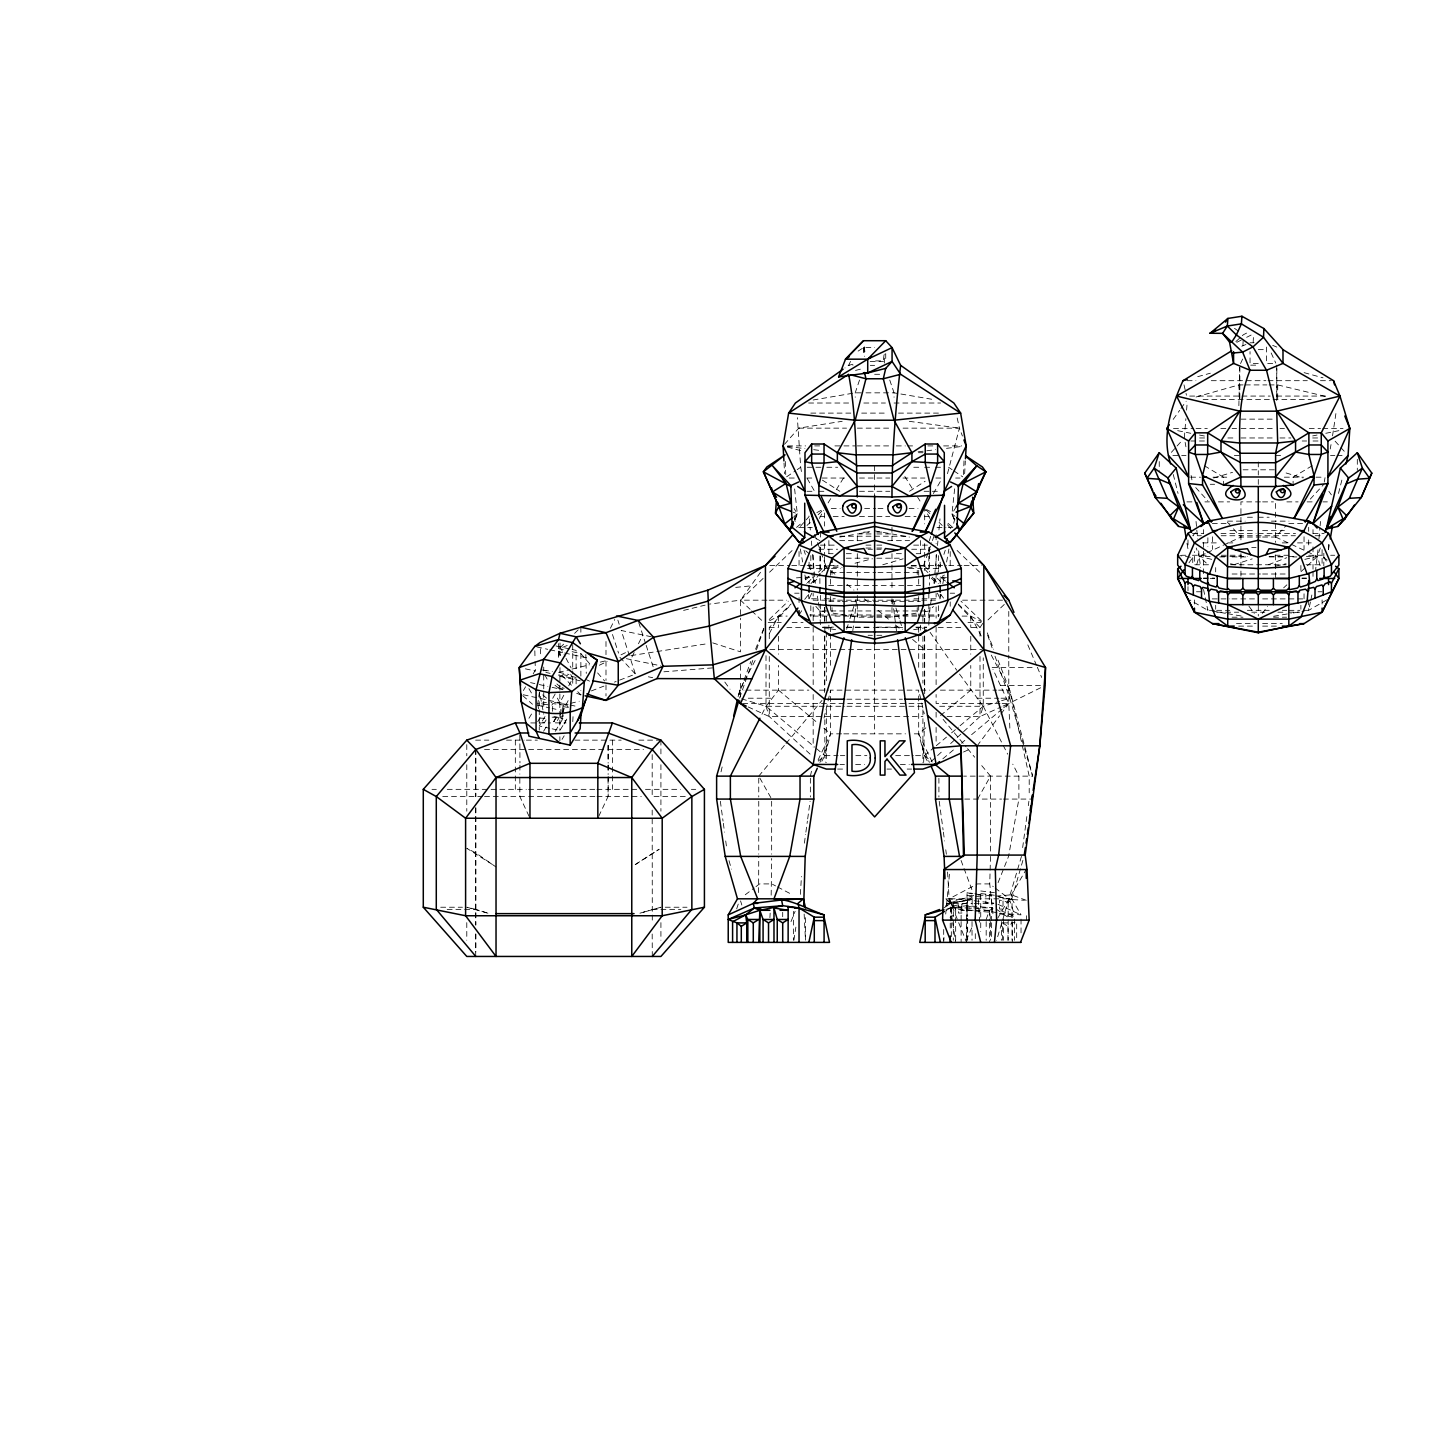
<?xml version="1.0" encoding="UTF-8"?>
<svg xmlns="http://www.w3.org/2000/svg" width="1444" height="1444" viewBox="0 0 1444 1444"><rect width="100%" height="100%" fill="white"/><g stroke="black" fill="none" stroke-linecap="round" stroke-linejoin="round"><path stroke-width="0.75" stroke-dasharray="5 3.75" d="M990.512 856.4L989.736 883.909L993.201 916.398M929.034 621.082L930.098 606.715M963.527 474.625L964.051 459.246M1242.923 345.603L1243.212 339.069L1236.317 342.571M1253.175 342.517L1253.554 333.799M1238.862 405.692L1239.728 367.354M943.69 942.39L944.141 933.672M552.456 711.332L552.853 703.589L550.76 701.766M562.294 714.365L562.005 720.177L566.03 720.736L563.756 724.491L566.337 725.068M562.402 712.433L562.709 706.621L566.283 704.401L568.828 707.993M555.218 731.35L562.943 718.625L563.142 714.762M563.232 712.813L563.629 705.069L566.283 704.401L552.98 702.145M572.781 721.657L573.178 713.896M769.905 917.662L770.157 913.149M771.168 895.172L771.674 858.512M964.646 473.74L965.35 460.907M800.391 894.359L801.438 876.49M1276.785 399.88L1276.839 367.354M884.306 363.094L884.865 354.141M1184.333 437.965L1185.885 418.688M1186.589 410.132L1187.275 401.558M1317.975 549.857L1315.628 569.64M1318.95 538.937L1319.924 527.999M1320.123 525.815L1320.52 521.446M945.73 914.034L949.683 871.689M933.943 583.304L936.651 554.406M937.499 545.525L937.914 541.067M938.943 529.966L939.99 518.847M1000.096 913.186L1021.034 914.882L1011.793 898.818L945.874 898.818L955.675 909.142L966.577 910.298L967.66 899.973L975.296 898.818M758.605 892.572L758.75 856.4M954.646 488.83L951.957 513.829L954.899 521.555M923.673 762.36L924.413 719.744M884.035 354.845L883.295 360.892L874.631 360.892M852.79 630.866L855.606 608.718M855.895 606.498L856.725 599.856M804.398 843.17L805.59 834.343M805.896 832.141L807.376 821.113M807.683 818.91L810.066 801.276M1022.659 847.574L1027.117 814.506M1028.309 805.68L1028.904 801.276M793.911 940.224L795.879 927.138M1332.541 435.835L1336.422 410.132M1328.48 549.749L1329.563 543.233M947.481 473.704L959.43 428.146L957.119 417.677M930.459 604.585L931.921 596.119M940.928 594.441L940.17 598.773L913.98 598.773M942.842 583.629L944.358 574.983M946.632 562.005L948.925 549.027M561.156 710.412L559.857 717.704L553.81 716.386M1324.238 482.079L1325.032 477.675M1330.231 448.994L1331.025 444.59M947.571 872.032L949.141 898.818L966.577 942.39L966.577 905.695L967.66 899.973L972.029 900.496M1310.412 601.986L1308.679 610.325L1302.109 610.325M1310.845 599.892L1312.145 593.646M721.025 771.836L722.487 765.392M738.083 696.604L750.772 661.496M810.355 776.132L811.871 769.688M824.001 718.101L827.538 703.048M828.044 700.9L830.589 690.142L918.691 690.142L918.691 733.841L924.413 755.645L927.427 761.241M948.221 527.403L952.733 527.403L954.755 518.811M950.242 920.893L951.325 903.402L945.874 898.818L967.66 899.973L967.66 916.398M1338.498 493.451L1342.739 476.61M821.835 761.241L824.849 755.645L830.589 733.841L830.589 690.142M738.389 694.438L743.642 682.344M1021.468 856.4L996.613 940.315M1011.793 898.818L1023.435 858.512M1196.841 564.279L1199.17 556.409L1198.394 547.673M929.376 540.652L930.676 536.356M846.617 629.313L849.289 620.83M849.956 618.718L855.967 599.657M957.173 737.559L980.007 716.549L983.256 706.278L983.256 657.85M736.693 908.854L738.642 902.843M934.412 583.448L936.452 577.221M937.12 575.145L940.513 564.766M943.907 554.388L945.26 550.236M859.523 380.061L855.209 392.84L855.209 397.244M1320.303 548.016L1317.379 556.409L1299.708 572.871M752.775 660.413L739.545 698.21L739.545 690.142L743.985 690.142M756.457 649.908L763.804 628.916M928.041 552.926L922.915 567.33L924.413 566.012L930.766 572.131M928.781 550.868L931.705 542.619M932.445 540.561L934.629 534.388M986.18 919.467L989.447 910.298L993.075 908.763M795.102 519.623L797.305 513.829L794.615 488.83M755.573 649.222L765.212 624.656M790.987 921.651L795.139 911.272M998.075 882.663L1003.724 868.512M1004.537 866.508L1008.562 856.4L1018.886 799.073L1018.886 776.132L1012.785 764.165M794.886 519.443L797.305 513.829L794.092 508.559M819.885 762.396L827.719 744.743M966.198 940.369L972.48 926.182M1242.616 359.051L1239.836 365.151L1239.836 400.421M598.755 816.275L608.068 796.547L608.068 776.367M818.062 760.013L830.589 733.841L841.599 733.841M568.124 700.611L559.857 717.704L566.012 714.961M850.534 361.415L848.621 365.35L844.957 367.949M811.853 593.087L809.091 598.773L819.885 598.773M610.433 628.23L614.765 619.458M634.151 652.544L630.685 659.565L635.414 674.095L614.44 682.109M638.465 643.753L642.797 634.981M794.362 519.822L797.305 513.829L793.189 512.205M761.945 714.257L766.006 706.278L778.496 690.142L778.496 665.467M563.81 695.214L559.857 702.741L555.832 695.268M568.755 685.81L572.726 678.283L570.705 674.492M819.398 518.432L823.549 510.544M744.671 680.413L755.952 658.969M769.273 633.645L778.496 616.101L791.131 603.953M977.606 799.073L990.512 776.132L980.458 764.093M552.709 698.336L556.608 691.459M933.365 493.541L942.048 478.524M997.732 918.167L1026.161 869.541M523.396 690.521L525.598 686.766M533.197 673.807L535.345 670.124L535.11 661.533M528.955 718.282L531.879 713.462M537.709 721.693L539.912 718.083L539.298 714.004M545.02 716.531L539.262 726.007L549.568 728.263M551.915 705.141L552.853 703.589L563.629 705.069L560.507 710.231M543.612 731.242L546.861 725.863M556.139 717.433L552.853 722.848L566.066 722.939M556.193 717.704L553.918 721.477L556.481 722.036L558.9 718.065M552.149 728.823L559.875 730.52L566.77 719.148M562.041 739.364L564.189 735.808M956.253 506.808L951.957 513.829L955.188 521.302M828.098 502.909L831.6 497.241M836.275 489.697L844.451 476.484M799.055 614.982L802.413 609.567M1173.196 419.374L1179.676 410.313M1180.975 408.49L1186.156 401.233M760.537 572.275L740.501 600.181L740.501 615.902M1188.972 562.835L1192.744 557.619L1179.838 555.597M1262.273 613.447L1267.615 606.209M977.209 745.808L999.573 715.827M1000.891 714.076L1008.778 703.481L1045.131 685.557M804.705 599.368L808.766 594.188M758.75 776.132L784.615 745.176M786.059 743.461L821.961 700.466M784.507 444.301L798.749 428.146L842.177 421.305M1195.433 532.692L1192.744 535.742L1201.372 535.742M924.972 611.678L929.376 610.956L933.42 606.39M800.337 526.392L804.705 521.519M806.149 519.876L809.073 516.627L808.333 512.331M1171.373 452.351L1175.705 447.568M1177.131 445.961L1181.463 441.16M1262.616 537.042L1275.612 537.042L1286.171 525.49M1310.286 499.119L1323.841 484.281M769.273 638.681L769.273 627.544L790.861 604.765M810.914 583.611L820.174 573.846M821.726 572.221L826.347 567.33L821.221 552.926M563.647 644.168L558.954 648.789L558.954 659.493M574.604 633.374L579.297 628.754M806.997 525.472L810.192 522.403M818.188 514.714L822.99 510.093M763.1 578.43L740.501 600.181L709.437 604.097M769.562 572.221L792.178 550.471M769.183 619.548L788.28 601.191M807.358 582.834L812.124 578.25M818.495 572.131L824.849 566.012L831.491 566.012M813.225 582.708L817.954 578.16M987.985 619.945L1007.172 601.697M1283.644 587.852L1286.857 584.856M931.073 761.566L935.965 757.071M937.589 755.573L942.481 751.061M950.639 743.57L955.531 739.057M1235.884 341.578L1243.41 334.719L1248.573 332.084M554.983 685.268L558.539 688.03L560.001 686.748L564.171 688.391M796.547 527.403L801.239 523.36M914.287 733.841L918.691 733.841L927.084 726.783M940.531 715.52L970.765 690.142L970.765 665.467M915.568 755.645L924.413 755.645L934.593 747.108M936.29 745.682L946.47 737.126M951.578 732.866L958.365 727.162M960.061 725.736L983.256 706.278L999.555 701.315M942.86 758.786L954.701 748.858M961.451 743.191L964.827 740.357M971.595 734.671L1002.01 709.166M1003.706 707.74L1008.778 703.481L1008.778 660.811M818.243 761.114L824.849 755.645L838.134 755.645M794.182 516.338L797.305 513.829M1007.966 940.387L1007.966 926.344L1012.316 922.896L1016.684 921.759L1016.684 940.333M805.572 579.694L809.091 577.004L805.247 575.452M745.266 894.757L754.183 887.988M755.97 886.634L759.526 883.909L771.782 883.909L775.572 885.912M1003.02 900.948L1003.02 909.07L999.591 909.07L999.591 900.045L1008.165 902.319L1012.045 899.54L1024.374 900.28M635.486 864.451L659.168 849.234L635.198 864.649M786.619 476.827L795.409 470.852M797.178 469.661L800.698 467.26L797.359 417.677M858.133 351.091L863.53 347.625L874.631 347.625M909.449 491.285L925.153 481.231M973.725 895.479L946.668 903.908L967.029 900.388L972.299 897.049M943.69 907.987L951.325 903.402L967.66 899.973M946.416 910.298L950.242 907.987L966.577 905.695L992.714 907.825L950.242 907.987L946.055 909.142M1312.109 465.762L1293.102 477.188L1293.102 485.022M950.044 917.265L953.311 915.388M1326.747 599.946L1308.679 610.325L1308.679 598.899M952.408 920.604L949.141 898.818L977.48 883.909L989.736 883.909L993.291 886.634M769.58 620.758L778.496 616.101L787.179 616.101M816.835 512.602L822.647 509.57M1246.659 337.318L1251.84 334.683M599.332 665.251L607.22 661.46M620.992 654.836L628.862 651.045M1205.144 553.648L1199.17 556.409L1200.632 567.438M1207.13 552.727L1221.046 546.265M1223.032 545.345L1240.938 537.042L1260.45 537.042M947.065 716.549L980.007 716.549L1001.107 706.964M1003.02 706.098L1008.778 703.481L992.967 669.312M963.509 752.017L969.393 749.364M945.297 906.056L951.325 903.402L972.029 903.402M1241.804 346.217L1245.919 344.502M940.17 583.538L940.17 577.004L944.015 575.452M567.203 645.504L558.954 648.789L563.341 649.746M591.354 690.918L603.953 686.099M1268.464 564.694L1286.784 557.709M1233.844 564.73L1252.165 558.882M639.927 913.186L660.919 907.229L640.486 913.041M1001.576 700.701L1009.735 698.21L1009.735 690.142L996.901 657.399M1213.682 478L1232.544 472.332M804.868 578.25L809.091 577.004L809.091 583.538M882.771 564.766L903.15 558.792M1196.011 397.01L1238.862 384.916L1243.176 384.916M1197.726 376.667L1210.361 373.22M852.953 364.249L848.621 365.35L852.953 365.35M855.534 370.422L863.53 368.364M854.992 563.214L872.447 558.756M571.481 685.232L558.954 672.308L569.838 669.637M572.023 669.095L589.441 664.818M600.307 662.128L606.841 660.522M570.597 703.354L579.224 701.242M683.608 610.397L705.123 605.144M1275.612 566.174L1286.062 563.738M1304.853 559.351L1317.379 556.409L1320.303 566.247M953.311 905.966L967.029 902.969M1312.668 435.926L1317.036 435.041M1325.791 433.29L1338.895 430.655M839.812 537.078L855.083 534.352M857.303 540.814L857.303 533.955L869.775 531.735M946.668 903.908L967.029 900.388M813.116 400.006L855.209 392.84L863.837 392.84M1273.626 616.281L1291.153 613.303M1293.337 612.942L1304.293 611.065M913.655 629.71L926.669 627.508M876.797 617.184L891.977 617.184L916.182 613.159M630.956 655.594L708.3 643.555M546.428 702.452L537.746 703.788L538.991 711.964M918.095 451.846L935.586 449.68M946.506 448.344L961.812 446.449M735.718 587.401L750.754 585.885M950.242 907.987L961.126 907.012M975.801 894.829L980.729 894.396L974.862 893.655M995.981 896.11L1011.378 894.829L1026.431 900.388M663.915 671.803L714.347 667.76M796.42 577.853L809.091 577.004M1250.035 342.788L1254.168 342.788M1258.284 349.647L1266.514 349.647M870.191 361.451L883.511 361.451M1258.284 363.383L1250.035 363.383L1250.035 351.614M1272.687 363.383L1266.514 363.383L1266.514 346.217M1250.684 365.151L1259.367 365.151M870.299 365.35L874.631 365.35M874.631 374.285L883.295 374.285M1187.112 380.693L1195.903 380.693M1211.281 380.693L1244.168 380.693M1246.334 380.693L1265.883 380.693M1268.049 380.693L1307.325 380.693M1320.448 380.693L1331.368 380.693M1245.324 384.916L1266.911 384.916M1269.059 384.916L1277.705 384.916L1327.253 396.829M866.003 392.84L894.053 392.84L933.943 399.627M1189.657 396.071L1239.836 396.071M1242.002 396.071L1270.215 396.071M1276.731 396.071L1326.892 396.071M1203.087 399.428L1311.206 399.428M808.604 403.02L850.769 403.02M863.837 403.02L885.425 403.02M894.053 403.02L940.586 403.02M810.824 413.11L852.989 413.11M861.689 413.11L887.573 413.11M898.493 413.11L938.438 413.11M1240.938 419.139L1273.446 419.139M798.749 428.146L846.527 428.146M857.375 428.146L891.887 428.146M903.078 428.146L959.43 428.146L962.426 436.034M1173.485 428.453L1193.773 428.453M1196.029 428.453L1207.31 428.453M1220.83 428.453L1229.837 428.453M1232.093 428.453L1236.605 428.453M1241.01 428.453L1273.373 428.453M1279.944 428.453L1284.456 428.453M1309.257 428.453L1320.52 428.453M1322.776 428.453L1343.064 428.453M1199.585 437.965L1206.101 437.965M1227.869 437.965L1236.587 437.965M1240.938 437.965L1273.446 437.965M1279.962 437.965L1290.864 437.965M1312.632 437.965L1319.148 437.965M1190.849 440.998L1195.289 440.998M1199.422 440.998L1205.614 440.998M1302.217 440.998L1306.658 440.998M1313.011 440.998L1319.202 440.998M787.594 445.907L805.626 445.907M814.633 445.907L821.401 445.907M834.921 445.907L841.69 445.907M843.946 445.907L855.209 445.907M857.375 445.907L891.887 445.907M896.309 445.907L905.316 445.907M907.572 445.907L914.341 445.907M927.86 445.907L934.629 445.907M943.636 445.907L961.668 445.907M918.583 452.712L923.023 452.712M1172.889 455.546L1179.477 455.546M1181.661 455.546L1186.047 455.546M1234.349 455.546L1240.938 455.546M1275.612 455.546L1282.2 455.546M1330.502 455.546L1334.888 455.546M1337.09 455.546L1343.678 455.546M807.232 467.26L813.748 467.26M815.932 467.26L824.632 467.26M826.816 467.26L837.701 467.26M913.745 467.26L922.445 467.26M924.629 467.26L933.329 467.26M935.513 467.26L942.048 467.26M1243.103 469.805L1275.612 469.805M1190.614 477.188L1200.542 477.188M1212.996 477.188L1230.017 477.188M1284.366 477.188L1303.553 477.188M1316.007 477.188L1323.949 477.188M789.236 478.036L795.824 478.036M806.799 478.036L813.387 478.036M822.178 478.036L846.31 478.036M859.469 478.036L889.811 478.036M902.951 478.036L924.9 478.036M935.874 478.036L942.463 478.036M955.639 478.036L960.025 478.036M1210.253 484.281L1214.639 484.281M806.979 491.285L814.921 491.285M818.892 491.285L825.174 491.285M859.469 491.285L889.811 491.285M924.106 491.285L930.369 491.285M932.355 491.285L940.315 491.285M1186.932 501.88L1193.683 501.88M1204.928 501.88L1209.44 501.88M1218.429 501.88L1229.692 501.88M1260.45 501.88L1240.938 501.88L1240.938 542.421M1262.616 501.88L1273.446 501.88M1286.875 501.88L1298.12 501.88M1307.127 501.88L1313.878 501.88M1322.866 501.88L1327.379 501.88M831.257 508.559L840.155 508.559M864.631 508.559L875.75 508.559M877.97 508.559L884.649 508.559M909.106 508.559L918.005 508.559M820.03 516.627L824.416 516.627M833.188 516.627L844.144 516.627M859.469 516.627L889.811 516.627M905.117 516.627L916.092 516.627M924.864 516.627L929.232 516.627M1247.436 517.241L1256.118 517.241M1258.284 517.241L1269.114 517.241M1227.599 521.14L1245.125 521.14M1271.424 521.14L1288.95 521.14M1212.328 523.504L1229.945 523.504M1288.824 523.504L1304.221 523.504M798.785 527.403L805.535 527.403M807.792 527.403L812.286 527.403M936.976 527.403L945.982 527.403M1229.945 530.652L1256.099 530.652M1262.634 530.652L1284.42 530.652M863.801 532.096L872.465 532.096M876.797 532.096L885.479 532.096M1192.419 533.377L1203.466 533.377M1221.028 533.377L1256.081 533.377M1258.284 533.377L1295.539 533.377M1313.101 533.377L1324.148 533.377M857.303 533.955L874.631 533.955M876.797 533.955L891.977 533.955M1221.137 535.742L1295.412 535.742M1315.177 535.742L1323.823 535.742M839.758 536.211L872.447 536.211M874.631 536.211L909.503 536.211M839.686 540.652L863.801 540.652M887.645 540.652L909.576 540.652M1202.491 542.89L1219.043 542.89M1227.761 542.89L1234.313 542.89M1282.254 542.89L1288.788 542.89M1297.506 542.89L1314.076 542.89M820.445 545.128L835.607 545.128M865.967 545.128L872.465 545.128M876.797 545.128L885.479 545.128M913.655 545.128L928.835 545.128L928.835 568.449M1251.731 547.402L1256.099 547.402M865.913 548.034L872.447 548.034M876.815 548.034L883.367 548.034M818.838 549.243L837.592 549.243M868.097 549.243L872.447 549.243M876.815 549.243L881.165 549.243M911.687 549.243L930.423 549.243M828.694 553.684L833.098 553.684M846.292 553.684L852.899 553.684M896.381 553.684L902.969 553.684M916.182 553.684L920.568 553.684M1181.806 555.254L1185.939 555.254M1192.419 555.254L1207.87 555.254M1221.317 555.254L1241.479 555.254M1275.07 555.254L1290.755 555.254M1308.679 555.254L1324.148 555.254M1330.628 555.254L1334.743 555.254M1210.162 556.409L1199.17 556.409L1196.246 548.016M1221.155 556.409L1247.436 556.409M1269.114 556.409L1286.604 556.409M1288.806 556.409L1295.394 556.409M1306.387 556.409L1317.379 556.409L1307.434 551.807M1219.693 556.933L1225.721 556.933M1232.093 556.933L1247.363 556.933M1269.186 556.933L1286.64 556.933M1292.831 556.933L1296.856 556.933M846.274 558.196L872.447 558.196M876.815 558.196L903.005 558.196M1208.502 564.766L1194.459 564.766L1194.459 551.626M1230.378 564.766L1286.189 564.766M1306.044 564.766L1322.09 564.766L1322.09 549.442M769.814 565.47L789.525 565.47M791.727 565.47L804.868 565.47M807.07 565.47L824.596 565.47L834.939 574.171M829.037 565.47L837.935 565.47M911.326 565.47L946.578 565.47M948.78 565.47L961.921 565.47M964.123 565.47L981.649 565.47M833.711 566.012L838.134 566.012M911.128 566.012L924.413 566.012L924.413 570.362M833.08 567.33L842.069 567.33M907.193 567.33L916.182 567.33M807.611 568.449L829.289 568.449M831.491 568.449L840.354 568.449M908.926 568.449L922.193 568.449M924.413 568.449L941.65 568.449M831.094 572.564L844.487 572.564M846.726 572.564L875.75 572.564M877.988 572.564L918.167 572.564M1232.093 574.008L1260.468 574.008M1262.634 574.008L1286.64 574.008M1203.538 578.051L1214.53 578.051M1302.019 578.051L1306.423 578.051M1203.466 578.466L1207.87 578.466M1210.108 578.466L1214.603 578.466M1301.965 578.466L1306.441 578.466M828.712 585.524L920.55 585.524M1196.462 591.769L1202.491 591.769M1318.083 591.769L1322.09 591.769M794.633 593.195L799.055 593.195M950.206 593.195L954.646 593.195M824.289 598.773L835.3 598.773M1212.256 598.899L1229.783 598.899M1231.985 598.899L1258.284 598.899M1262.652 598.899L1286.766 598.899M1288.95 598.899L1295.539 598.899M1297.723 598.899L1304.293 598.899M766.926 600.181L740.501 600.181L750.086 609.296M769.129 600.181L786.745 600.181M826.582 600.181L813.171 600.181L813.171 593.412M828.82 600.181L875.75 600.181M877.988 600.181L936.109 600.181L936.109 593.412M962.534 600.181L1006.576 600.181M828.874 601.336L840.029 601.336M842.267 601.336L871.292 601.336M873.512 601.336L920.406 601.336M1214.458 610.325L1207.87 610.325L1189.802 599.946M1216.642 610.325L1229.783 610.325M1247.327 610.325L1269.24 610.325M1282.38 610.325L1286.766 610.325M1288.95 610.325L1299.907 610.325M815.842 606.39L819.885 610.956L828.694 610.956M830.896 610.956L872.465 610.956M876.797 610.956L918.366 610.956M920.568 610.956L929.376 610.956M1216.877 612.202L1238.663 612.202M1251.731 612.202L1264.818 612.202M1277.886 612.202L1286.604 612.202M1288.788 612.202L1299.69 612.202M809.759 614.982L829.109 614.982M831.275 614.982L874.631 614.982M876.797 614.982L917.987 614.982M920.153 614.982L939.521 614.982M813.225 616.101L830.589 616.101M834.993 616.101L874.631 616.101M876.833 616.101L938.221 616.101M962.083 616.101L970.765 616.101L981.469 621.678M833.098 613.159L857.303 617.184L874.631 617.184M1232.093 617.202L1243.013 617.202M1273.554 617.202L1286.64 617.202M768.19 622.617L781.258 622.617M792.16 622.617L803.063 622.617M946.199 622.617L957.101 622.617M968.003 622.617L981.072 622.617M1236.479 623.609L1256.099 623.609M1262.634 623.609L1282.254 623.609M1238.645 626.118L1256.099 626.118M1262.634 626.118L1277.922 626.118M822.611 627.147L833.441 627.147M846.455 627.147L872.465 627.147M876.797 627.147L902.807 627.147M915.821 627.147L926.669 627.147M769.273 627.544L778.045 627.544M786.836 627.544L810.986 627.544M826.347 627.544L833.08 627.544M846.563 627.544L871.273 627.544M873.512 627.544L902.699 627.544M916.182 627.544L922.915 627.544M938.293 627.544L962.444 627.544M971.216 627.544L980.007 627.544L983.256 622.617L961 601.191M868.097 635.288L872.447 635.288M876.815 635.288L883.349 635.288M769.814 649.583L981.649 649.583M992.136 667.507L1032.171 667.507M1000.475 685.557L1040.673 685.557M746.025 690.142L808.875 690.142M819.47 690.142L828.405 690.142M920.857 690.142L929.792 690.142M940.387 690.142L996.739 690.142M998.634 690.142L1009.735 690.142L1032.64 776.132L963.581 776.132M748.263 698.21L772.251 698.21M977.01 698.21L998.815 698.21M1000.999 698.21L1009.735 698.21L1032.64 776.132M846.834 699.203L902.428 699.203M742.703 703.481L922.698 703.481M999.97 703.481L936.109 703.481L936.109 694.51M1002.172 703.481L1008.778 703.481L1009.952 730.213M741.566 698.824L766.006 706.278L824.849 706.278M827.069 706.278L844.776 706.278M846.978 706.278L906.706 706.278M908.926 706.278L924.413 706.278M939.665 706.278L983.256 706.278L1007.695 754.183M748.173 706.964L769.273 716.549L922.915 716.549M530.76 722.939L550.615 722.939M843.801 733.841L905.478 733.841M475.618 740.14L488.848 740.14M506.501 740.14L524.154 740.14M526.356 740.14L537.385 740.14M574.892 740.14L621.209 740.14M638.844 740.14L658.699 740.14M484.534 749.454L526.573 749.454M528.648 749.454L603.772 749.454M608.068 749.454L643.482 749.454M840.336 755.645L844.776 755.645M855.823 755.645L866.887 755.645M895.659 755.645L913.348 755.645M839.993 764.454L844.451 764.454M855.642 764.454L864.577 764.454M900.334 764.454L909.287 764.454M837.574 769.074L844.325 769.074M886.977 769.074L891.471 769.074M907.193 769.074L911.687 769.074M431.991 789.345L436.341 789.345M447.225 789.345L488.848 789.345M491.068 789.345L526.356 789.345M528.558 789.345L594.729 789.345M596.95 789.345L636.642 789.345M645.468 789.345L680.485 789.345M691.369 789.345L695.719 789.345M442.748 796.547L482.458 796.547M484.534 796.547L526.573 796.547M528.648 796.547L594.946 796.547M597.04 796.547L641.262 796.547M685.268 796.547L652.183 796.547L652.183 749.454M964.718 799.073L1001.594 799.073M1003.418 799.073L1032.64 799.073M974.195 903.402L993.797 903.402M440.691 907.229L462.441 907.229M665.269 907.229L687.019 907.229M447.153 909.359L475.834 909.359L487.458 913.041M652.183 909.359L680.864 909.359M973.274 910.298L961.126 910.298L975.296 907.987L997.533 912.915M975.296 910.298L989.447 910.298L990.53 919.467M1002.515 940.224L1002.515 922.896L1012.316 922.896L1012.316 942.39M539.912 718.083L546.969 718.462L544.514 722.542L541.933 721.982M978.039 894.973L993.743 895.966M945.459 581.048L940.17 577.004L946.506 577.419M966.577 910.298L972.877 910.803M974.971 910.983L991.775 912.355M547.872 704.744L537.746 703.788L539.551 692.163L543.738 714.184M974.195 900.767L993.797 903.15M787.449 446.449L804.94 448.615M813.676 449.68L820.246 450.492M994.447 892.681L980.729 890.966L980.729 920.767M980.729 893.529L994.447 895.244M967.029 916.11L967.029 892.681L972.895 893.421M967.029 895.244L972.155 895.894L972.155 904.684M975.584 896.327L980.729 896.959M909.305 421.323L959.43 428.146M562.709 706.621L569.171 707.506M552.149 717.145L562.943 718.625M543.522 670.16L552.348 671.388M818.441 602.473L819.885 610.956L824.289 611.678M822.611 627.508L835.607 629.71M1212.256 611.065L1225.414 613.303M1227.599 613.682L1242.941 616.281M874.631 530.869L909.449 537.078M998.851 896.959L1012.045 899.54L1012.045 940.243M1177.654 430.655L1190.777 433.29M1199.513 435.041L1206.065 436.359M651.424 636.768L621.227 630.486L629.331 655.414M626.371 658.663L660.883 665.846M648.356 676.785L652.67 677.687M997.984 896.543L1012.045 899.54L1011.378 894.829M555.994 645.973L570.073 649.042M572.077 649.475L576.102 650.36L576.102 671.189M572.113 651.677L580.867 653.591L593.43 668.085M536.879 646.948L547.709 649.313M549.875 649.782L562.6 652.562M564.622 653.013L589.044 658.338M558.954 672.308L568.954 674.492M541.319 669.836L549.622 671.659M576.102 677.435L560.001 673.933L558.539 675.196L576.716 679.167M545.886 672.435L550.11 673.355M525.381 668.843L535.58 671.063M559.857 676.37L580.253 680.828M558.539 688.03L562.6 688.914M530.544 682.633L534.912 683.59M539.262 684.546L547.854 686.423M552.149 687.362L563.034 689.727M523.233 694.744L568.052 704.528M570.109 704.979L576.246 706.315M537.637 705.286L549.568 707.885M552.149 708.444L556.012 709.293M1211.696 559.351L1199.17 556.409L1208.809 565.398M1230.505 563.738L1236.768 565.2M475.834 909.359L466.791 907.229L487.91 913.186M967.029 892.681L972.299 893.962M1012.316 917.175L999.555 913.565M966.577 905.695L973.112 907.428M787.323 447.044L802.16 451.015M1304.094 372.642L1323.029 377.823M940.17 577.004L946.506 578.882M1286.099 472.964L1302.885 478M712.722 642.869L740.501 651.84L740.501 618.14M576.697 693.282L580.867 694.907L580.867 690.467M1272.687 345.351L1276.803 347.083M1000.927 910.641L1015.006 916.814M997.912 904.287L1021.034 914.882M1275.612 537.042L1305.448 550.886M586.426 679.691L589.567 681.171M1326.332 561.102L1323.823 557.619L1327.577 559.478M926.615 509.57L930.496 511.591M1007.352 916.85L996.631 909.377M777.45 886.905L792.557 894.847M816.004 538.432L819.885 540.652M1204.44 465.762L1223.447 477.188L1223.447 485.022M1002.515 922.896L1007.966 926.344M822.376 480.112L839.812 491.285M948.582 467.26L952.101 469.661M953.852 470.852L962.661 476.827M492.332 864.451L466.791 848.296L475.834 852.953L496.032 866.996M1234.494 328.329L1239.836 332.156M1323.823 557.619L1327.162 560.073M995.078 887.988L1009.338 898.818L1014.5 914.882M955.08 516.338L951.957 513.829L954.917 519.822M924.413 755.645L931.037 761.114M847.032 584.315L853.927 590.127M864.288 598.827L869.45 603.177M878.078 610.415L888.439 619.115M895.334 624.927L900.514 629.277M912.59 639.421L924.683 649.583M778.496 690.142L817.142 722.56M823.856 728.191L830.589 733.841M766.006 655.648L766.006 706.278L814.669 747.108M816.365 748.515L824.849 755.645L825.607 762.36M805.752 550.832L809.091 553.684M542.745 694.907L547.565 699.022M948.022 523.36L952.733 527.403M522.8 695.719L532.475 704.239M826.347 567.33L824.849 566.012L824.849 572.546M556.879 683.933L560.001 686.748M766.006 706.278L769.273 716.549L811.672 755.573M751.692 610.83L762.865 621.462M926.272 510.093L931.073 514.714M939.069 522.403L942.264 525.472M957.101 550.471L981.324 573.773M937.138 578.25L941.903 582.834M931.308 578.16L936.055 582.708M958.148 603.953L970.765 616.101L982.046 637.544M577.744 691.694L580.867 694.907M924.467 568.954L930.64 575.47M932.174 577.095L938.347 583.611M958.401 604.765L980.007 627.544L980.007 638.681M619.909 657.309L635.414 674.095M1195.722 487.585L1207.78 500.779M1227.382 522.205L1231.894 527.15M1233.411 528.793L1240.938 537.042M1335.104 441.16L1339.418 445.961M1340.862 447.568L1345.176 452.351M947.481 524.768L951.831 529.659M597.617 672.922L604.603 680.972M943.112 719.383L966.09 746.891M967.534 748.624L974.7 757.216M940.513 594.188L944.575 599.368M983.256 706.278L958.058 672.092M955.675 940.17L955.675 909.142L951.325 903.402L951.325 920.731M1248.934 606.209L1254.276 613.447M724.816 682.055L730.032 689.203M1328.859 491.321L1331.368 494.841M930.116 632.364L956.794 670.287M949.141 898.818L955.675 909.142M904.828 476.484L912.987 489.697M917.662 497.241L920.008 501.014M528.919 688.662L532.222 694.329M807.214 478.524L815.896 493.541M759.833 778.045L771.656 799.073M544.749 674.727L548.774 682.2M558.539 651.677L560.579 655.486M929.864 518.432L924.683 508.559L924.683 523.883M991.27 655.071L1009.735 690.142L1029.211 776.132L1029.211 792.81M560.001 646.84L565.037 656.406M566.048 658.32L571.066 667.886M937.409 593.087L940.17 598.773L940.17 594.423M918.691 733.841L932.174 762.035M529.046 816.275L519.84 796.547L519.84 776.367M1271.153 352.95L1275.792 363.13M921.543 744.743L929.376 762.396M1027.821 644.89L1036.467 665.233M1037.333 667.254L1041.666 677.417M987.263 632.851L993.689 649.222M961.054 860.443L963.292 866.508M964.051 868.512L973.039 892.771M814.633 534.388L816.835 540.561M817.557 542.619L820.499 550.868M987.678 635.216L992.082 647.814M995.024 656.208L1009.735 698.21M889.757 380.061L894.053 392.84L894.053 397.244M804.001 550.236L805.355 554.388M808.748 564.766L812.142 575.145M812.81 577.221L815.535 585.524M638.735 622.526L645.504 643.284M646.172 645.36L653.609 668.211M617.851 620.108L619.205 624.259M612.473 634.476L618.555 653.157M893.313 599.657L899.305 618.718M899.973 620.83L902.644 629.313M740.555 900.894L741.837 905.045M729.003 860.642L731.44 869.126M1173.268 474.498L1178.051 493.451M1183.99 384.862L1186.463 395.259M794.001 516.663L795.518 523.107M919.702 694.438L921.218 700.9M921.723 703.048L924.25 713.787M1203.538 589.477L1204.837 595.722M1205.271 597.816L1207.87 610.325L1207.87 606.516M1185.127 442.387L1185.939 446.792M1191.12 475.473L1191.914 479.877M800.337 549.027L802.629 562.005M804.904 574.983L806.438 583.629M808.333 594.441L809.091 598.773L809.091 594.423M817.34 596.119L818.08 600.361M800.698 467.26L801.42 471.556M1187.004 543.233L1188.069 549.749M952.733 922.788L955.675 942.39M939.214 801.276L941.289 816.708M941.596 818.91L943.076 829.939M943.383 832.141L944.575 840.968M945.766 849.776L946.361 854.198M720.357 801.276L721.242 807.882M721.549 810.102L723.029 821.113M723.336 823.315L724.527 832.141M725.718 840.968L726.603 847.574M892.536 599.856L893.385 606.498M893.655 608.718L896.471 630.866M864.27 346.777L865.245 354.845M809.272 518.847L810.319 529.966M811.366 541.067L811.781 545.525M812.611 554.406L815.318 583.304M1196.047 521.446L1197.599 538.937M863.963 347.426L864.541 356.379M1238.862 384.916L1239.764 399.88M978.364 899.666L979.736 924.395M784.02 463.037L784.615 473.74M804.146 914.07L805.463 940.224L805.572 914.449M540.327 648.789L540.724 657.219M819.885 610.956L820.372 625.126M785.301 461.448L785.753 474.625M534.822 650.775L535.056 659.366M585.831 654.565L586.264 673.409M1026.558 915.731L1026.594 920.117M1357.306 459.354L1357.306 470.401M1328.552 544.316L1328.552 550.868M1323.823 553.251L1323.823 565.795M1322.09 599.946L1322.09 604.025M1313.011 529.623L1313.011 533.702M1313.011 546.879L1313.011 569.135M1313.011 571.373L1313.011 578.051M1308.679 527.259L1308.679 531.338M1308.679 539.93L1308.679 546.5M1304.04 536.771L1304.04 549.442M1304.04 593.809L1304.04 599.946M1300.882 565.47L1300.882 571.878M1300.882 605.253L1300.882 609.242M1277.705 384.916L1277.705 399.428M1276.731 365.151L1276.731 400.421M1275.612 503.433L1275.612 521.41M1275.612 523.594L1275.612 542.421M1275.612 554.965L1275.612 578.051M1258.284 461.954L1258.284 475.004M1258.284 479.426L1258.284 484.642M1258.284 605.541L1258.284 616.01M1240.938 553.557L1240.938 578.051M1215.686 567.6L1215.686 571.878M1215.686 605.253L1215.686 609.242M1212.509 536.771L1212.509 549.442M1207.87 537.746L1207.87 546.5M1203.538 529.623L1203.538 533.702M1203.538 542.421L1203.538 549.099M1203.538 551.337L1203.538 573.593M1194.459 599.946L1194.459 604.025M1192.744 557.619L1192.744 563.756M1187.997 539.93L1187.997 548.684M1187.997 586.643L1187.997 590.722M1159.243 461.557L1159.243 470.401M1021.034 919.106L1021.034 934.051M1014.5 919.106L1014.5 940.279M1008.778 611.408L1008.778 658.572M1008.165 902.319L1008.165 940.17M1003.616 919.106L1003.616 940.279M1001.432 921.543L1001.432 940.315M991.631 898.818L991.631 920.604M991.631 922.788L991.631 940.224M990.53 921.543L990.53 940.315M990.512 776.132L990.512 851.996M989.447 910.298L989.447 920.983M989.447 923.131L989.447 942.39M989.302 894.612L989.302 902.969L985.873 902.969L985.873 894.179M986.18 921.543L986.18 940.315M980.729 922.752L980.729 931.579M980.007 656.478L980.007 716.549M975.296 933.672L975.296 942.39M972.029 921.543L972.029 940.315M970.765 616.101L970.765 627.328M970.765 636.299L970.765 654.24M967.66 918.564L967.66 940.224M967.029 918.077L967.029 940.206M961.884 904.088L961.884 913.041L958.455 913.041L958.455 904.846M961.126 906.471L961.126 920.983M961.126 921.543L961.126 942.39M953.311 902.969L953.311 940.243M951.325 922.896L951.325 940.224M950.242 923.041L950.242 931.651M950.206 551.5L950.206 568.449M950.206 601.913L950.206 606.263M943.69 929.503L943.69 940.243M940.17 562.167L940.17 570.651M938.907 778.226L938.907 796.98M938.456 555.597L938.456 570.434M938.456 605.704L938.456 616.588M936.109 534.785L936.109 543.81M936.109 555.074L936.109 582.131M936.109 606.913L936.109 618.14M936.109 627.129L936.109 685.521M936.109 712.199L936.109 718.733M936.109 727.433L936.109 744.851M929.376 547.168L929.376 551.518M929.376 553.684L929.376 571.716M929.376 573.972L929.376 585.253M928.835 593.195L928.835 601.913M928.835 604.079L928.835 625.126M924.683 543.576L924.683 569.893M924.683 609.729L924.683 623.014M924.683 636.299L924.683 696.947M924.413 609.548L924.413 622.617M924.413 627.021L924.413 633.627M924.413 635.829L924.413 690.864M922.915 616.408L922.915 623.086M922.915 636.443L922.915 683.174M922.915 709.87L922.915 762.504M920.406 540.543L920.406 553.485M920.406 625.144L920.406 631.227M918.691 570.362L918.691 585.614M918.691 596.498L918.691 616.101M918.691 627.328L918.691 667.706M917.229 570.326L917.229 574.369M917.229 607.581L917.229 611.823M891.977 527.403L891.977 540.652M891.977 553.684L891.977 562.709M891.977 564.965L891.977 589.946M891.977 598.773L891.977 617.184M885.732 353.563L885.732 361.451M874.631 465.762L874.631 482.765M874.631 484.895L874.631 496.989M874.631 645.269L874.631 733.841M863.53 347.625L863.53 354.538M857.303 553.684L857.303 589.946M857.303 595.415L857.303 617.184M832.033 570.326L832.033 574.369M832.033 607.581L832.033 611.823M830.589 570.362L830.589 585.614M830.589 596.498L830.589 611.751M830.589 627.328L830.589 631.804M830.589 634.06L830.589 667.706M828.874 540.543L828.874 553.485M828.874 625.144L828.874 629.205M826.347 616.408L826.347 623.086M826.347 632.003L826.347 683.174M826.347 709.87L826.347 762.504M824.849 607.382L824.849 622.617M824.849 627.021L824.849 633.627M824.849 635.829L824.849 690.864M824.849 719.744L824.849 755.645M824.596 512.945L824.596 526.067M824.596 543.576L824.596 554.532M824.596 556.716L824.596 572.113M824.596 607.527L824.596 623.014M824.596 636.299L824.596 692.434M820.445 532.096L820.445 538.612M820.445 547.258L820.445 568.449M820.445 595.379L820.445 601.913M820.445 604.079L820.445 621.064M819.885 547.168L819.885 551.518M819.885 555.94L819.885 576.228M819.885 578.484L819.885 585.253M813.171 555.074L813.171 582.131M813.171 606.913L813.171 624.873M813.171 627.129L813.171 685.521M813.171 694.51L813.171 747.035M810.824 555.597L810.824 570.434M810.824 605.704L810.824 616.588M810.355 778.226L810.355 796.98M809.091 562.167L809.091 570.651M799.055 551.5L799.055 568.449M799.055 597.563L799.055 606.263M793.586 911.363L793.586 940.17M782.702 912.301L782.702 916.705M778.496 616.101L778.496 627.328M778.496 636.299L778.496 654.24M771.656 801.276L771.656 854.198M769.273 656.478L769.273 716.549M758.75 778.226L758.75 796.98M758.75 801.276L758.75 854.198M740.501 665.305L740.501 681.026M740.501 683.283L740.501 701.242M660.919 740.14L660.919 755.808M660.919 764.742L660.919 811.185M660.919 922.626L660.919 940.188M652.183 810.084L652.291 922.806M652.183 934.015L652.291 956.451M612.382 740.14L612.382 764.742M612.382 766.981L612.382 773.695M612.382 775.933L612.382 789.345M608.177 745.339L608.177 762.919M608.177 765.158L608.177 774.128M608.177 776.367L608.177 796.547M608.068 745.339L608.068 762.919M608.068 765.158L608.068 774.128M605.993 641.497L605.993 654.673M605.993 661.208L605.993 680.449M605.993 684.817L605.993 695.954M580.867 627.219L580.867 633.808M580.867 653.591L580.867 677.092M576.102 679.582L576.102 683.86M572.726 644.674L572.726 674.023M572.726 678.283L572.726 686.839M560.001 642.977L560.001 655.179M560.001 667.669L559.857 682.958M559.857 685.16L559.857 709.148M559.857 711.296L559.875 730.52M559.875 736.711L559.875 740.844M558.539 643.609L558.539 658.085M543.738 667.056L543.738 670.918M543.738 675.052L543.738 709.907M539.262 692.976L539.262 705.629M539.262 709.708L539.262 730.141M519.84 735.05L519.948 762.919M519.948 765.158L519.84 774.128M515.327 740.14L515.327 764.742M515.327 766.981L515.327 773.695M515.327 775.933L515.327 789.345M475.834 749.454L475.834 796.547M475.834 807.828L475.834 925.044M475.834 934.015L475.834 951.957M475.708 749.454L475.708 796.547M475.708 807.828L475.708 925.044M475.708 934.015L475.708 956.451M466.791 744.617L466.791 755.808M466.791 764.742L466.791 811.185M466.791 922.626L466.791 940.188"/><path stroke-width="1.5" d="M775.031 556.247L765.428 565.47L707.795 590.199L709.401 626.082L714.329 678.752L740.501 703.481L813.171 764.454L826.347 769.074L835.336 769.074M951.253 942.39L942.589 920.117L943.871 869.541L964.339 855.083L960.928 745.808L927.535 715.52M972.642 497.223L973.779 513.125L949.99 542.565L944.538 537.673L957.101 527.349L958.455 485.617L976.74 465.762L985.855 471.827C972.769 495.093 969.447 523.233 949.99 542.565L945.477 542.565L947.3 538.774M817.268 768.28L813.802 776.132L813.802 799.073L805.192 856.4L803.712 905.352M1263.897 328.546L1282.994 349.647L1333.552 380.693L1339.978 396.071L1321.26 432.839L1321.26 454.463L1314.022 475.581L1293.102 485.022L1275.612 486.52L1240.938 486.52C1240.757 447.405 1234.674 407.876 1250.035 370.26L1242.634 352.137L1222.599 333.347L1210.108 333.257L1227.887 318.438L1241.93 316.254L1263.897 328.546L1263.518 337.246L1282.994 363.383L1339.978 396.071L1349.833 428.453L1348.064 455.546L1345.934 463.975M965.476 458.759L966.18 445.907L960.639 413.11L953.87 403.02L900.641 365.35L892.067 347.625L885.732 340.712L863.53 340.712L845.516 359.177L838.603 376.902L867.718 372.985L885.732 368.364L892.067 361.451L892.067 347.625L867.718 359.177L838.603 376.902M585.704 699.654L580.975 714.979L580.145 728.733L570.181 745.176L528.937 736.169L521.212 701.694L519.262 667.507L534.713 646.479L540.02 642.49L560.001 633.302L707.795 590.199M776.349 501.194L775.5 513.125L799.272 542.565L803.785 542.565L801.98 538.774M1282.994 349.647L1282.994 363.383L1266.514 370.26L1250.035 370.26L1233.573 363.383L1229.548 342.102L1222.599 333.347L1227.346 326.037L1227.887 318.438L1225.505 322.102M1241.93 316.254L1241.389 323.853L1236.389 334.936L1231.642 342.246L1229.548 342.102M1020.511 942.39L1029.157 920.117L1027.027 869.541L1025.204 855.083L1039.788 745.808L1045.51 667.507L983.833 565.47L954.755 532.908M1033.146 790.409L1039.788 745.808L1045.131 685.557L1045.51 667.507L983.833 649.583L952.697 609.765M994.447 942.39L996.595 920.117L995.313 869.541L998.634 855.083L1010.638 745.808L983.833 649.583L983.833 565.47L979.032 560.85M746.747 942.39L746.747 922.896L736.945 922.896L728.227 919.467L754.364 907.987L759.815 910.298L758.732 942.39M851.671 639.71L834.812 772.612L874.631 816.925L914.467 772.612L897.59 639.71M900.641 365.35C895.515 409.121 892.013 452.911 891.977 496.989L804.994 495.166L804.994 452.712L811.654 444.012L824.037 444.012L857.303 465.762L891.977 465.762L925.243 444.012L937.625 444.012L944.286 452.712L944.286 495.166L925.676 531.23M1030.15 810.481L1030.817 806.023M1031.81 799.326L1032.478 794.868M1024.374 854.198L1025.366 847.574M1026.034 843.17L1026.702 838.765M1027.352 834.343L1028.345 827.737M1029.012 823.315L1032.64 794.904M1330.267 538.865L1332.433 525.815M783.912 460.907L783.081 445.907L788.641 413.11L795.391 403.02L843.115 369.249M808.839 942.39L814.29 917.175L799.037 907.987L782.702 905.695L754.364 907.987L745.664 914.882L732.595 921.759L732.595 942.39M733.696 715.935L737.108 700.9M956.072 512.205L970.476 506.501L976.794 491.917L978.671 483.596M1340.357 468.091L1348.588 478.036L1337.902 507.043L1342.938 518.865L1326.314 529.009L1340.357 468.091L1357.306 452.73L1371.8 473.109L1361.205 497.584L1337.902 526.428L1326.314 529.009L1348.588 478.036L1362.36 468.109L1357.306 452.73M885.732 368.364L883.295 378.761L894.053 420.222L911.922 452.712L911.922 461.647L891.977 486.447L857.303 486.447L839.812 496.086L818.892 485.346L811.654 463.091L811.654 444.012M959.231 530.634L973.779 513.125L970.476 506.501L971.776 500.924M814.29 942.39L814.29 917.175L824.091 917.175L829.524 942.39L728.227 942.39L728.227 914.882L737.469 898.818L725.213 856.4L716.621 799.073L716.621 776.132L738.895 700.376M1200.83 526.573L1207.87 521.14L1212.509 530.652L1227.725 547.402L1227.292 589.712L1219.025 588.033L1217.238 585.704L1217.238 575.921M931.326 534.208L944.286 491.285L966.18 445.907L963.924 439.987M1170.615 463.975C1161.319 435.583 1171.391 406.775 1182.997 380.693L1231.696 350.802M843.946 637.779L824.596 699.203L813.171 764.454L837.755 764.454M1322.505 494.028L1313.011 523.504L1317.072 528.089M1159.243 452.73L1154.189 468.109L1146.951 478.307L1155.362 497.584L1178.665 526.428L1190.253 529.009L1176.192 468.091L1159.243 452.73L1144.749 473.109L1146.951 478.307L1159.243 479.227L1169.839 483.722L1178.665 507.043L1190.253 529.009L1173.611 518.865L1178.665 507.043L1167.203 498.324L1154.189 468.109L1167.979 478.036L1190.253 529.009M799.055 545.128L820.445 532.096L874.631 522.313L928.835 532.096L950.206 545.128L961.307 568.449L961.307 593.195L950.206 614.982C908.565 652.489 840.697 652.489 799.055 614.982L787.973 593.195L787.973 568.449L799.055 545.128L832.033 558.196L825.788 576.391L825.788 605.451L832.033 622.436L844.09 631.931L874.631 639.06L905.171 631.931L917.229 622.436L923.474 605.451L923.474 576.391L917.229 558.196L905.171 548.034L874.631 540.399L844.09 548.034L832.033 558.196L832.033 562.239M1177.672 555.254L1185.091 564.766L1209.422 574.008L1215.686 556.933L1227.725 547.402L1258.284 540.236L1288.824 547.402L1300.882 556.933L1307.127 574.008L1331.458 564.766L1338.877 555.254L1328.552 533.377L1308.679 521.14L1258.284 511.952L1207.87 521.14L1187.997 533.377L1177.672 555.254L1177.672 565.055L1186.408 576.282L1191.264 577.799L1192.437 576.048M1325.069 532.385L1330.953 516.483M577.582 720.592L592.69 682.651L597.202 660.125L572.726 642.652L558.539 639.566L534.713 646.479M793.622 523.486L792.16 527.349L789.435 529.804L799.272 542.565L804.723 537.673L804.723 503.18M1181.03 566.228L1177.672 568.683L1177.672 578.466L1194.459 612.202L1212.509 623.609L1258.284 632.797L1288.824 626.118L1288.824 594.838L1289.871 592.221L1296.243 590.903L1297.976 592.509L1297.976 602.96M1337.902 526.428L1344.653 519.335L1346.313 515.327L1337.902 507.043L1349.346 498.324L1362.36 468.109L1369.598 478.307L1357.306 479.227L1346.729 483.722M526.356 722.939L515.327 722.939L466.791 740.14L423.291 789.345L423.291 907.229L466.791 956.451L660.919 956.451L704.419 907.229L704.419 789.345L660.919 740.14L612.382 722.939L597.834 763.316L597.834 818.243M938.456 623.104L947.824 601.336L947.824 572.564L938.456 549.243L920.406 536.211L874.631 526.428L828.874 536.211L810.824 549.243L801.456 572.564L801.456 601.336L810.824 623.104L844.09 621.895L938.456 623.104L934.43 623.104M1344.779 416.016L1349.833 428.453L1327.92 477.188L1348.064 455.546M956.253 506.808L958.401 503.288L976.794 491.917L985.855 471.827L982.425 466.972L966.018 456.069M1371.8 473.109L1361.205 497.584L1349.346 498.324M912.121 531.248L927.896 496.7M1219.043 623.609L1212.509 623.609L1258.284 632.183L1304.04 623.609L1322.09 612.202L1338.877 578.466L1338.877 568.683L1335.538 566.228M746.259 706.098L740.501 703.481L765.428 649.583L797.936 608.032M925.333 531.248L935.748 509.263M1282.272 626.118L1288.824 626.118L1300.882 617.202L1307.127 601.282L1308.21 588.574L1313.679 587.383L1315.015 589.044L1315.015 598.195M1294.041 518.234L1314.022 477.188L1309.834 477.188M1183.954 569.784L1177.672 578.466L1194.459 612.202L1227.725 619.133L1288.824 619.133L1322.09 612.202L1338.877 578.466L1333.859 571.517M1232.093 547.402L1227.725 547.402L1258.284 557.149L1288.824 547.402L1304.04 530.652L1308.679 521.14L1313.011 523.504L1331.693 506.194M585.055 695.827L605.993 700.394L656.984 678.59L663.049 666.298L653.572 637.219L638.067 620.451L616.498 615.956M793.37 521.807L789.435 529.804L775.5 513.125L778.803 506.501L777.919 502.783M1177.672 568.683L1185.091 583.268L1185.091 591.769L1209.422 601.282L1227.725 604.639L1288.824 604.639L1307.127 601.282L1331.458 591.769L1331.458 583.268L1338.877 568.683M759.905 718.246L730.375 776.132L730.375 799.073L740.7 856.4L757.649 898.818L753.281 903.402L728.227 914.882M912.446 531.23L930.369 496.086L930.369 485.346L925.243 463.091L925.243 444.012M1326.314 529.009L1337.902 507.043M1265.919 554.713L1269.077 548.738L1281.189 549.839M1316.766 570.344L1316.766 578.827L1315.394 581.39L1309.762 583.845L1308.878 573.34M857.303 486.447L837.358 461.647L837.358 452.712L855.209 420.222L865.967 378.761L864.505 372.516M1338.877 555.254L1338.877 565.055L1330.141 576.282L1325.303 577.799L1324.112 576.048M1315.015 589.044L1316.423 586.571L1321.928 584.928L1323.245 586.481L1323.245 594.982M1305.196 522.187L1327.92 483.541L1327.92 440.998L1321.26 432.839L1308.878 432.839L1275.612 453.254L1240.938 453.254L1207.671 432.839L1195.289 432.839L1188.629 440.998L1188.629 483.541L1203.538 523.504L1207.455 522.854M882.266 553.882L885.425 548.558L897.536 549.983M1294.203 518.324L1314.022 485.022L1314.022 475.581L1308.878 454.463L1308.878 432.839L1276.731 411.179L1239.836 411.179L1176.571 396.071L1195.289 432.839L1195.289 454.463L1202.545 475.581L1202.545 485.022L1222.346 518.324L1202.545 477.188L1206.715 477.188M580.975 714.979L570.181 732.776L548.937 734.093L536.067 731.278L526.013 723.119M1293.102 485.022L1275.612 476.989L1240.938 476.989L1220.992 452.08L1220.992 440.998L1239.836 411.179L1207.671 432.839L1207.671 454.463L1202.545 475.581L1223.447 485.022L1240.938 486.52M1199.784 570.344L1199.784 578.827L1198.61 580.596L1193.755 579.062L1192.437 576.679L1192.437 567.546M1328.552 533.377L1322.09 542.89L1300.882 556.933L1288.824 566.68L1258.284 568.575L1227.725 566.68L1215.686 556.933L1194.459 542.89L1187.997 533.377M1344.653 519.335L1354.418 505.057M1323.245 586.481L1325.159 583.701L1330.141 581.806L1331.458 583.268M1308.878 582.473L1307.127 585L1300.539 587.076L1299.311 585.704L1299.311 575.921M791.131 511.393L778.803 506.501L763.407 471.827L766.836 466.972L785.067 454.86L763.407 471.827L778.803 506.501L784.814 523.847L790.03 530.634M1168.503 455.546L1188.629 477.188L1166.734 428.453L1169.315 424.825M466.791 740.14L475.834 749.454L496.032 777.54L496.032 956.451L465.6 915.749L465.6 818.243L496.032 777.54L529.966 763.316L597.834 763.316L631.768 777.54L662.2 818.243L662.2 915.749L631.768 956.451L631.768 777.54L652.291 749.454L660.919 740.14M1299.311 585.704L1297.542 588.033L1289.257 589.712L1288.824 547.402L1284.456 547.402M852.068 505.292C853.909 502.115 858.494 506.718 854.686 507.981A2.383 2.292 0 0 1 853.025 507.873L851.942 506.754A1.823 1.769 0 0 1 852.068 505.292M1297.976 592.509L1299.781 590.253L1305.538 589.17L1307.127 590.831M1275.612 476.989L1295.557 452.08L1295.557 440.998L1276.731 411.179L1266.514 370.26L1252.977 346.885L1236.389 334.936L1227.346 326.037L1210.108 333.257L1215.686 330.044M1201.534 598.195L1201.534 589.044L1202.87 587.383L1208.339 588.574L1209.422 601.282L1215.686 617.202L1227.725 626.118L1234.277 626.118M1176.192 468.091L1167.979 478.036L1169.839 483.722M1193.322 594.982L1193.322 586.481L1194.621 584.928L1200.144 586.571L1201.534 589.044M966.018 480.094L958.076 486.664M652.291 956.451L691.856 909.359L691.856 796.547L652.291 749.454L608.177 732.992L575.091 732.992M539.262 738.407L536.067 731.278L536.067 689.817L543.738 659.312L558.539 639.566L560.001 633.302L576.102 636.822L605.993 632.707L638.067 620.451L707.777 601.191L765.428 565.47L793.063 534.533M1185.091 583.268L1186.408 581.806L1191.408 583.701L1193.322 586.481M1217.238 585.704L1216.01 587.076L1209.422 585L1207.671 582.473L1207.671 573.34M863.53 340.712L845.516 359.177L867.718 359.177L871.328 356.867M1209.422 590.831L1211.029 589.17L1216.787 590.253L1218.574 592.509L1218.574 602.96M885.732 340.712L867.718 359.177L867.718 372.985L863.277 372.985M1178.665 507.043L1170.236 515.327L1171.896 519.335L1178.665 526.428M916.038 635.288L920.406 635.288L926.019 629.855M1218.574 592.509L1220.306 590.903L1226.678 592.221L1227.725 594.838L1227.725 626.118M1227.725 594.838L1229.891 592.888L1240.703 592.888L1242.869 594.856L1242.869 604.639M1242.869 578.484L1242.869 588.286L1240.703 590.235L1229.891 590.235L1227.725 588.286M1242.869 594.856L1245.035 592.888L1256.118 592.888L1258.284 594.838L1258.284 604.639M1258.284 487.35L1258.284 588.286L1256.118 590.235L1245.035 590.235L1242.869 588.286M1258.284 594.838L1260.431 592.888L1271.243 592.888L1273.409 594.856L1273.409 604.639M1273.409 578.484L1273.409 588.286L1271.243 590.235L1260.431 590.235L1258.284 588.286M1273.409 594.856L1275.575 592.888L1286.658 592.888L1288.824 594.838M1288.824 588.286L1286.658 590.235L1275.575 590.235L1273.409 588.286M904.666 699.203L924.683 699.203L983.833 649.583M913.926 769.074L922.915 769.074L936.109 764.454L939.484 761.62M813.279 765.212L800.03 776.132L800.03 799.073L789.724 856.4L773.984 898.818C792.214 899.558 807.304 909.052 824.091 914.882L824.091 942.39M784.814 523.847L792.612 517.584M920.153 532.096L928.835 532.096L920.406 536.211L905.171 548.034L874.631 555.832L844.09 548.034L828.874 536.211L820.445 532.096L829.109 532.096M795.012 587.798L800.301 583.755M1331.458 573.882L1331.458 564.766L1322.09 542.89C1286.893 515.598 1229.656 515.598 1194.459 542.89L1185.091 564.766L1185.091 573.882M944.286 491.285L951.596 486.466M845.516 359.177L849.126 356.867M1276.207 486.195C1255.468 507.656 1310.033 501.212 1283.355 485.419M741.295 942.39L741.295 926.344L746.747 922.896L745.664 914.882L759.815 910.298L782.702 905.695L781.601 899.973L753.281 903.402L754.364 907.987L760.916 907.987M753.281 942.39L753.281 922.896L758.732 919.467L747.83 919.467L745.664 914.882L728.227 919.467M768.533 942.39L768.533 922.896L773.984 919.467L763.082 919.467L759.815 910.298L769.941 910.298M782.702 942.39L782.702 922.896L788.135 919.467L777.251 919.467L773.984 907.987L788.135 910.298L780.049 910.298M961.307 593.195C926.94 615.487 882.32 601.462 844.09 605.794C824.903 605.415 803.712 605.776 787.973 593.195M944.52 911.435L934.99 917.175L925.189 917.175L919.738 942.39L1021.034 942.39M1176.571 396.071L1233.573 363.383L1233.573 351.614M704.419 789.345L691.856 796.547L662.2 818.243L465.6 818.243L436.287 796.547L423.291 789.345M1327.92 440.998L1349.833 428.453M656.984 678.59L714.329 678.752L765.428 649.583L765.428 565.47M934.665 623.826L950.206 614.982M935.207 537.33L944.936 531.807M985.855 471.827L963.22 483.397L958.401 503.288L970.476 506.501M1210.108 333.257L1215.776 330.495M1227.725 604.639L1258.284 619.133L1288.824 604.639M867.718 372.985L892.067 361.451L900.641 374.285L960.639 413.11L894.053 420.222L855.209 420.222L788.641 413.11L848.621 374.285C856.292 414.897 856.166 455.961 857.303 496.989M804.723 537.673L792.16 527.349L790.825 485.617L798.767 481.953M1223.447 485.022L1240.938 476.989M961.307 578.412L947.824 584.531L905.171 592.275L844.09 592.275L801.456 584.531L787.973 578.412M911.507 764.454L936.109 764.454L961.56 752.902M925.189 942.39L925.189 914.882L939.593 909.521M950.206 545.128L917.229 558.196L905.171 565.994L874.631 567.167L844.09 565.994L832.033 558.196M1233.194 485.437C1206.588 501.194 1261.027 507.62 1240.342 486.213M765.428 607.527L709.401 626.082L653.572 637.219L618.249 661.749L587.943 653.085M961.307 568.449C905.226 583.304 844.036 583.304 787.973 568.449M794.308 581.372L787.973 583.25L801.456 589.369L844.09 597.112L905.171 597.112L947.824 589.369L961.307 583.25L952.841 580.741M925.189 914.882L943.979 909.72M1182.997 380.693L1187.203 379.537M778.803 506.501L790.861 503.288L786.041 483.397L772.522 465.762L790.825 485.617M900.641 374.285L883.295 378.761L865.967 378.761L850.787 374.844M1275.575 578.484L1288.824 578.484L1307.127 574.008M1339.978 396.071L1276.731 411.179L1277.705 442.965L1275.612 453.254L1275.612 486.52M1220.992 452.08L1207.671 454.463L1195.289 454.463L1188.629 452.08L1195.289 444.969L1207.671 444.969L1240.938 462.73L1275.612 462.73L1308.878 444.969L1321.26 444.969L1327.92 452.08L1321.26 454.463L1308.878 454.463L1295.557 452.08M1183.304 504.75L1203.538 523.504L1207.419 522.854M704.419 907.229L662.2 915.749L465.6 915.749L423.291 907.229M1288.824 626.118L1304.04 623.609L1299.69 623.609M1227.346 326.037L1241.389 323.853L1263.518 337.246L1252.977 346.885L1242.634 352.137L1232.472 353.058M911.922 452.712L894.053 454.806L855.209 454.806L837.358 452.712M851.725 549.983L863.837 548.558L866.996 553.882M837.358 461.647L824.037 463.091L811.654 463.091L804.994 461.647L811.654 454.066L824.037 454.066L857.303 472.982L891.977 472.982L925.243 454.066L937.625 454.066L944.286 461.647L937.625 463.091L911.922 461.647M1295.557 440.998L1277.705 442.965L1238.862 442.965L1220.992 440.998M1314.022 485.022L1327.92 483.541L1313.011 523.504L1309.112 522.854M1235.36 549.839L1247.472 548.738L1250.648 554.713M933.239 748.136L960.928 745.808L1039.788 745.808M944.286 495.166L891.977 496.989M781.601 899.973L803.387 898.818L805.572 907.987M1207.87 521.14L1212.256 521.14M1304.293 521.14L1308.679 521.14M1212.509 530.652L1216.877 530.652M1299.69 530.652L1304.04 530.652M828.874 536.211L833.224 536.211M916.038 536.211L920.406 536.211M848.458 548.034L844.09 548.034L844.09 631.931L828.874 635.288L833.224 635.288M900.821 548.034L905.171 548.034L905.171 631.931L920.406 635.288M1177.672 578.466L1201.246 578.466M1209.422 574.008L1227.725 578.484L1288.824 578.484M1319.726 578.466L1334.743 578.466M1227.725 578.521L1240.992 578.521M1216.985 591.769L1299.582 591.769M820.445 593.195L928.835 593.195M850.624 631.931L844.09 631.931L905.171 631.931L898.637 631.931M714.329 678.752L751.927 678.752M844.614 699.203L824.596 699.203L765.428 649.583L712.686 664.872L663.049 666.298L618.249 685.268L605.993 700.394L586.787 693.896M579.297 722.939L612.382 722.939M528.775 732.992L519.948 732.992L475.834 749.454L436.287 796.547L436.287 909.359L475.834 956.451M716.621 776.132L813.802 776.132M931.127 766.331L935.477 776.132L962.336 776.132M496.032 777.54L631.768 777.54M716.621 799.073L813.802 799.073M935.477 776.132L935.477 799.073L962.336 799.073M1025.204 855.083L963.491 855.083L960.928 745.808M725.213 856.4L805.192 856.4M935.477 799.073L944.069 856.4L963.563 856.4M943.871 869.541L1027.027 869.541M737.469 898.818L803.387 898.818L797.936 903.402L799.037 907.987L799.037 942.39M753.281 903.402L757.649 903.402M794.669 907.987L799.037 907.987L824.091 914.882M496.068 913.637L634.06 913.637M942.589 920.117L1029.157 920.117M814.29 920.604L824.091 920.604M925.189 920.604L934.99 920.604M1167.203 498.324L1155.362 497.584L1153.594 492.566L1156.03 496.14M788.135 907.012L799.037 907.987M1202.545 485.022L1188.629 483.541L1211.281 522.187M592.78 680.81L618.249 685.268L618.249 661.749L605.993 632.707L580.867 627.219M950.495 481.953L958.455 485.617M763.407 471.827L791.186 486.664M891.977 486.447L909.449 496.086L930.369 485.346L937.625 463.091L937.625 444.012M804.326 531.807L814.055 537.33M808.784 620.505L799.055 614.982L799.055 610.613M1166.734 428.453L1188.629 440.998M790.861 503.288L772.486 491.917L771.547 487.765M976.794 491.917L963.22 483.397L976.74 465.762L965.765 456.214M782.702 922.896L777.251 919.467L777.251 942.39M768.533 922.896L763.082 919.467L763.082 942.39M753.281 922.896L747.83 919.467L747.83 942.39M797.666 486.466L804.994 491.285L783.081 445.907M590.668 655.756L597.202 660.125L584.333 681.712L571.734 691.64L548.937 692.633L536.067 689.817L519.659 680.268L539.262 673.698L552.149 676.514L571.734 691.64L570.181 712.379L570.181 745.176M947.21 582.401L954.249 587.798M741.295 926.344L736.945 922.896L736.945 942.39M956.65 517.584L964.448 523.847M559.875 742.92L548.937 734.093L548.937 692.633L552.149 676.514L576.102 636.822L580.398 643.771M934.34 763.84L949.231 776.132L949.231 799.073L959.556 856.4M905.316 637.779L924.683 699.203L977.209 745.808L977.209 855.083L975.169 920.117L980.729 942.39M957.101 527.349L959.827 529.804L956.885 523.811M1003.923 595.524L1008.778 600.181L1013.959 612.364M824.65 631.227L827.466 633.934M783.262 480.094L786.041 483.397L772.486 491.917L776.619 497.223M737.884 699.907L740.501 703.481M983.833 565.47L1008.778 600.181M1160.922 503.27L1171.896 519.335M1316.766 578.827L1317.957 580.596L1322.794 579.062L1324.112 576.679L1324.112 567.546M1199.784 578.827L1201.155 581.39L1206.787 583.845L1207.671 582.473L1207.87 590.722M823.531 531.23L804.994 495.166L817.864 534.442M836.816 531.23L818.892 496.086L818.892 485.346L824.037 463.091L824.037 444.012M515.327 722.939L519.948 732.992L529.966 763.316L529.966 818.243M821.365 496.7L836.256 529.316M1144.749 473.109L1152.709 490.635M1187.925 522.746L1191.499 532.385M1196.769 502.458L1203.538 523.504M807.575 499.859L817.954 534.208M1333.552 380.693L1334.545 384.862M940.423 942.39L934.99 917.175L934.99 942.39M924.683 699.203L936.109 764.454M1184.134 525.815L1186.282 538.865M520.544 685.358L519.262 667.507L543.738 659.312L559.857 662.832L584.333 681.712L582.401 707.668C562.961 716.892 538.233 715.556 521.212 701.694L521.194 694.293M944.069 856.4L945.026 878.728M1026.161 869.541L1026.233 878.349M1328.552 578.466L1328.552 584.603M1322.09 608.104L1322.09 612.202M1308.679 580.524L1308.679 590.722M1258.284 619.133L1258.284 632.797M1194.459 608.104L1194.459 612.202M1187.997 578.466L1187.997 584.603M950.242 935.947L950.242 942.39M944.538 505.328L944.538 537.673M940.17 585.704L940.17 592.239M929.376 587.509L929.376 592.004M874.631 495.779L874.631 644.421M819.885 587.509L819.885 592.004M809.091 585.704L809.091 592.239M788.135 906.471L788.135 942.39M773.984 907.987L773.984 942.39M759.815 910.298L759.815 942.39M870.263 757.938C871.4 768.172 860.534 772.757 851.978 771.186L851.978 744.761C860.48 743.227 871.273 747.812 870.263 757.938M1239.836 491.068L1238.338 492.873A2.383 2.148 0 0 1 1236.678 492.765L1235.577 491.718A1.823 1.661 0 0 1 1235.721 490.346L1238.122 489.39L1239.836 491.068M875.154 758.01C875.894 773.027 859.162 777.323 847.267 775.103L847.267 740.844C859.126 738.462 876.201 743.137 875.154 758.01M842.899 505.923C840.047 516.699 858.151 520.345 861.093 510.201C863.927 499.425 845.841 495.779 842.899 505.923M847.213 506.934C854.09 526.031 863.602 493.379 847.213 506.934M888.168 505.923C885.316 516.717 903.439 520.363 906.381 510.201C909.233 499.407 891.11 495.761 888.168 505.923M892.645 506.97C899.305 525.417 908.493 493.866 892.645 506.97M1230.848 491.881C1237.815 509.894 1247.147 479.083 1230.848 491.881M1276.297 491.917C1283.03 509.317 1292.037 479.552 1276.297 491.917M901.074 506.032L899.847 507.602A2.383 2.292 0 0 1 898.186 507.674L896.941 506.7A1.823 1.751 0 0 1 896.85 505.238L899.63 504.082L901.074 506.032M1284.727 491.032L1283.481 492.512A2.383 2.148 0 0 1 1281.821 492.584L1280.593 491.664A1.823 1.643 0 0 1 1280.503 490.292L1283.283 489.191L1284.727 491.032M887.013 759.165L884.955 761.421L884.955 775.103L880.244 775.103L880.244 740.844L884.955 740.844L884.955 756.602L899.432 740.844L905.153 740.844L890.533 756.151L906.02 775.103L899.919 775.103L887.013 759.165"/></g></svg>
